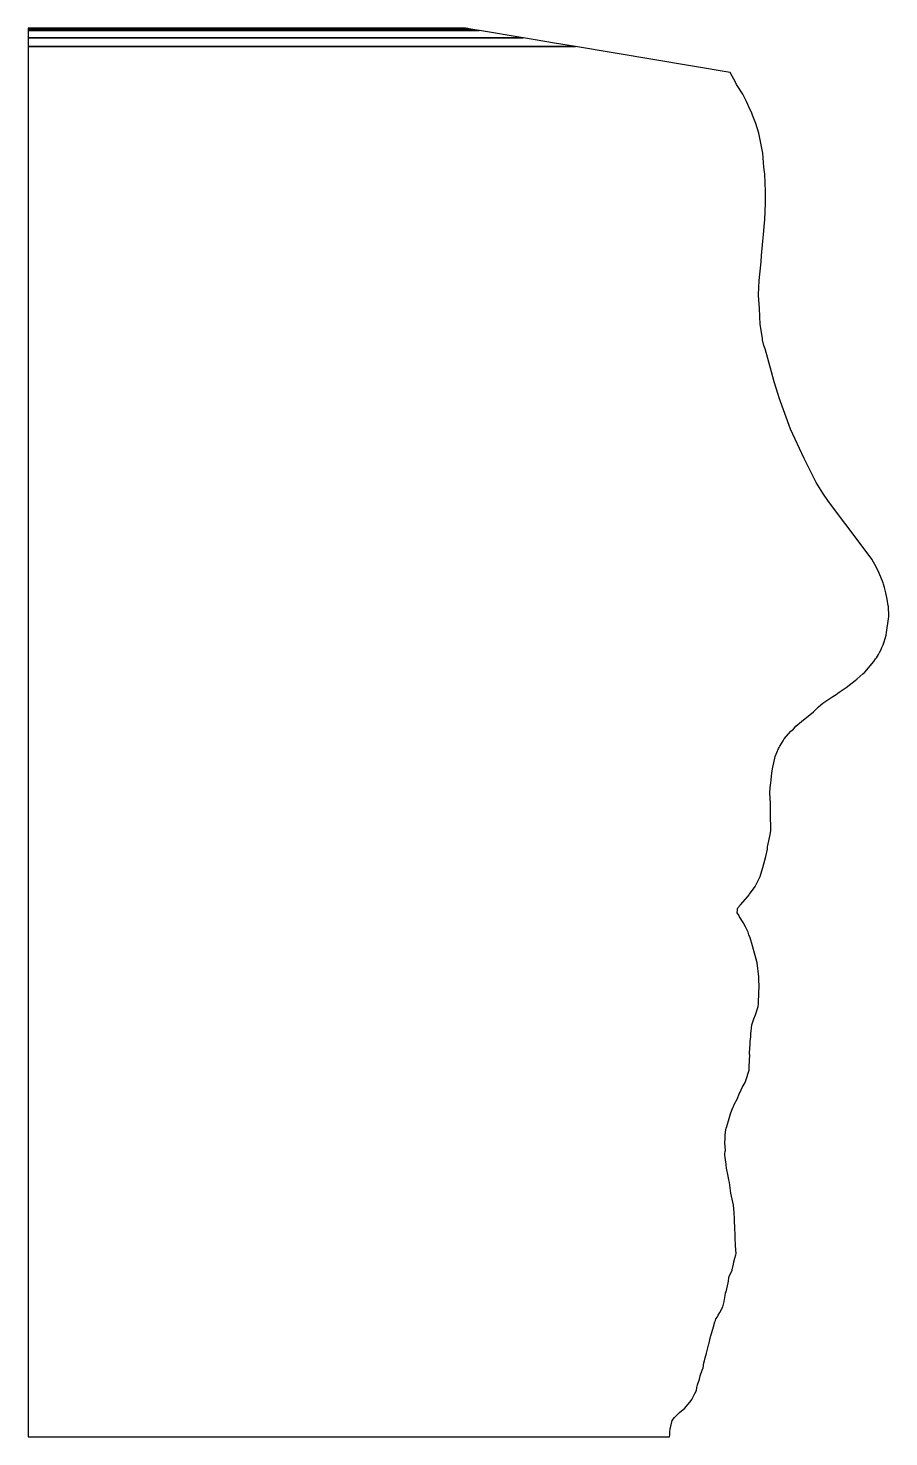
# Model space of a CAD drawing. Extents: x -56 to 56, y -92 to 92.
import ezdxf

# ---------------------------------------------------------------- set-up
doc = ezdxf.new("R2010")
doc.units = 0
doc.layers.add('24_72000', color=7, linetype='CONTINUOUS')

msp = doc.modelspace()

# ---------------------------------------------------------------- linework, layer by layer
at = {"layer": '24_72000', "color": 5}
for points in [[(-27.289, 91.617), (1.158, 91.617), (0.872, 91.66701), (-56.17, 91.66701), (-56.17, 91.617), (-27.289, 91.617)], [(-26.832, 91.552), (1.554, 91.552), (1.179, 91.61501), (-56.17, 91.61501), (-56.17, 91.552), (-26.832, 91.552)], [(-56.17, 91.428), (-56.17, 91.366), (2.686, 91.366), (1.569, 91.55), (-56.17, 91.55), (-56.17, 91.428)], [(-56.17, 91.173), (-56.17, 90.40601), (8.435, 90.40601), (2.702, 91.36201), (-56.17, 91.36201), (-56.17, 91.173)], [(12.518, 89.72201), (8.467, 90.399), (-56.17, 90.399), (-56.17, 89.26801), (15.246, 89.26801), (12.518, 89.72201)], [(-56.17, -10.857), (-56.17, -92.11401), (27.511, -92.11401), (27.534, -91.86101), (27.559, -91.77701), (27.569, -91.466), (27.597, -91.134), (27.85, -89.968), (28.155, -89.59801), (28.198, -89.533), (28.833, -88.954), (29.501, -88.373), (30.331, -87.37501), (30.428, -87.256), (30.802, -86.482), (31.04, -86.06001), (31.098, -85.679), (31.168, -85.326), (31.41, -84.578), (31.505, -84.166), (31.769, -83.43301), (31.904, -83.107), (32.003, -82.45), (32.066, -82.19901), (32.146, -81.791), (32.353, -81.19601), (32.506, -80.492), (32.645, -79.97701), (32.675, -79.90501), (32.876, -79.019), (32.886, -78.94601), (33.25, -77.785), (33.413, -77.11401), (33.494, -76.94501), (33.54, -76.73901), (33.76, -76.443), (33.865, -76.22401), (34.091, -75.87601), (34.448, -75.15601), (34.624, -74.454), (34.809, -73.429), (34.833, -73.333), (34.884, -73.19701), (35.167, -72.026), (35.208, -71.803), (35.249, -71.37701), (35.289, -71.151), (35.592, -70.57), (35.678, -70.37901), (35.708, -70.328), (35.882, -69.584), (35.915, -69.29), (36.051, -68.82201), (36.161, -68.385), (36.196, -68.179), (36.13, -67.19801), (36.076, -66.062), (36.066, -65.46001), (36.033, -65.181), (36.042, -65.084), (35.989, -63.722), (35.928, -62.852), (35.84, -61.9), (35.532, -60.307), (35.331, -58.937), (35.232, -58.586), (35.175, -58.128), (34.968, -57.064), (34.909, -56.611), (34.899, -56.479), (34.83, -56.034), (34.795, -55.643), (34.74, -55.438), (34.719, -55.168), (34.784, -54.872), (34.799, -54.76), (34.729, -53.767), (34.776, -53.189), (34.755, -52.715), (34.877, -52.067), (34.897, -51.857), (34.994, -51.611), (35.372, -50.276), (35.474, -49.991), (35.786, -49.165), (35.863, -49.073), (35.918, -48.823), (36.381, -47.961), (36.6, -47.357), (36.733, -47.136), (37.009, -46.559), (37.365, -45.884), (37.661, -45.125), (37.751, -44.797), (37.91, -44.294), (37.892, -44.133), (37.909, -43.865), (37.935, -42.966), (37.977, -42.331), (37.934, -42.209), (37.965, -42.017), (38.049, -40.884), (38.054, -40.518), (38.102, -39.95), (38.112, -39.466), (38.16, -39.249), (38.271, -38.359), (38.52, -37.589), (38.716, -37.062), (39.067, -35.957), (39.122, -35.625), (39.184, -34.09), (39.196, -33.442), (39.162, -32.343), (39.147, -32.1), (38.936, -30.29), (38.339, -28.051), (38.015, -26.993), (37.883, -26.64), (37.762, -26.282), (37.418, -25.561), (37.118, -24.992), (36.625, -24.258), (36.558, -24.062), (36.36, -23.733), (36.356, -23.645), (36.342, -23.581), (36.376, -23.481), (36.398, -23.38), (36.393, -23.229), (36.433, -23.1), (36.761, -22.7), (37.728, -21.622), (37.917, -21.393), (37.953, -21.332), (38.682, -20.31), (39.25, -19.176), (39.319, -18.99), (39.688, -17.833), (40.099, -16.399), (40.28, -15.426), (40.295, -15.152), (40.458, -14.345), (40.654, -13.537), (40.718, -13.045), (40.722, -12.437), (40.707, -11.374), (40.683, -10.813), (40.674, -9.425), (40.602, -8.136), (40.661, -7.383), (40.727, -6.786), (40.747, -6.693), (40.759, -6.551), (40.79, -6.379), (40.865, -5.472), (40.997, -4.743), (41.135, -4.177), (41.297, -3.352), (41.739, -2.325), (41.828, -2.163), (41.924, -2.021), (42.342, -1.316), (42.491, -1.048), (43.361, -0.046), (43.67, 0.23), (44.007, 0.594), (44.721, 1.21), (46.285, 2.48), (46.575, 2.741), (46.941, 3.117), (47.526, 3.584), (48.81, 4.487), (49.247, 4.743), (49.462, 4.891), (49.665, 5.017), (50.56, 5.655), (51.739, 6.572), (51.955, 6.723), (52.743, 7.419), (52.984, 7.654), (54.18, 9.046), (54.404, 9.374), (54.532, 9.535), (54.8, 9.964), (54.926, 10.193), (55.138, 10.622), (55.22, 10.851), (55.369, 11.195), (55.536, 11.622), (55.765, 12.481), (55.836, 12.825), (56.102, 14.618), (56.128, 14.922), (56.077, 16.245), (56.059, 16.316), (55.912, 17.191), (55.74, 18.018), (55.573, 18.679), (55.425, 19.137), (55.374, 19.324), (54.865, 20.546), (54.522, 21.313), (53.913, 22.379), (52.538, 24.245), (48.266, 29.906), (47.503, 31.006), (46.65, 32.409), (45.084, 35.522), (43.3, 39.372), (41.812, 43.429), (41.68, 43.881), (41.162, 45.531), (40.8, 46.823), (39.976, 49.835), (39.839, 50.28), (39.645, 51.016), (39.631, 51.195), (39.592, 51.484), (39.338, 53.023), (39.237, 55.111), (39.137, 56.791), (39.135, 56.915), (39.18, 57.789), (39.204, 58.731), (39.454, 61.165), (39.532, 61.995), (39.686, 63.869), (39.782, 64.758), (39.898, 66.273), (39.938, 66.659), (40.029, 68.839), (40.033, 70.37701), (39.94, 72.604), (39.838, 73.549), (39.668, 75.347), (39.155, 77.94801), (38.754, 79.21301), (38.342, 80.318), (38.218, 80.688), (38.051, 81.019), (37.576, 82.081), (37.088, 83.055), (36.272, 84.299), (36.169, 84.523), (35.445, 85.896), (15.254, 89.26801), (-56.17, 89.26801), (-56.17, -10.857)]]:
    msp.add_lwpolyline(points, dxfattribs=at)

doc.saveas('drawing.dxf')
